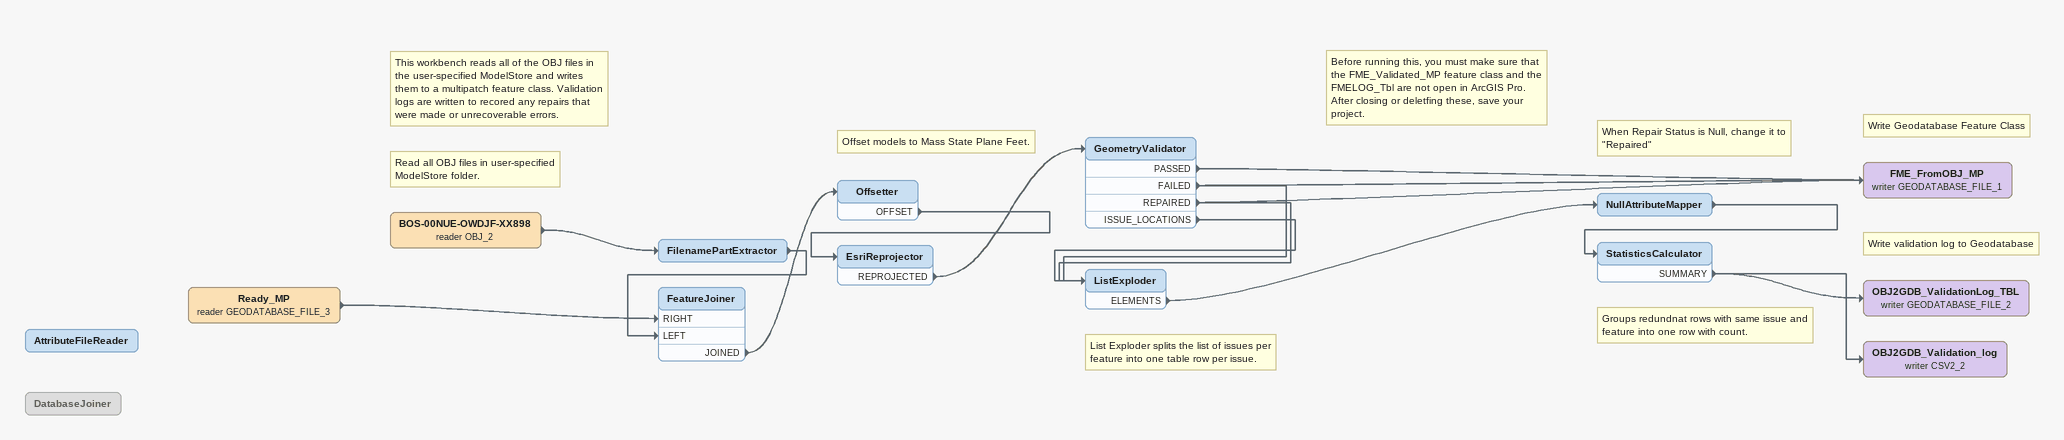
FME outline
AttributeFileReader
DatabaseJoiner [off]
Ready_MP (reader GEODATABASE_FILE_3)
    -> FeatureJoiner [RIGHT]
Note: This workbench reads all of the OBJ files in the user-specified ModelStore and writes them to a multipatch feature class. Validation logs are written to recored any repairs that were made or unrecoverable errors.
Note: Read all OBJ files in user-specified ModelStore folder.
BOS-00NUE-OWDJF-XX898 (reader OBJ_2)
    -> FilenamePartExtractor
FilenamePartExtractor
    -> FeatureJoiner [LEFT]
FeatureJoiner
    JOINED -> Offsetter
Note: Offset models to Mass State Plane Feet.
Offsetter
    OFFSET -> EsriReprojector
EsriReprojector
    REPROJECTED -> GeometryValidator
Note: Before running this, you must make sure that the FME_Validated_MP feature class and the FMELOG_Tbl are not open in ArcGIS Pro. After closing or deletfing these, save your project.
GeometryValidator
    PASSED -> FME_FromOBJ_MP (writer GEODATABASE_FILE_1)
    FAILED -> FME_FromOBJ_MP (writer GEODATABASE_FILE_1)
    FAILED -> ListExploder
    REPAIRED -> FME_FromOBJ_MP (writer GEODATABASE_FILE_1)
    REPAIRED -> ListExploder
    ISSUE_LOCATIONS -> ListExploder
Note: Write Geodatabase Feature Class
FME_FromOBJ_MP (writer GEODATABASE_FILE_1)
Note: List Exploder splits the list of issues per feature into one table row per issue.
ListExploder
    ELEMENTS -> NullAttributeMapper
Note: When Repair Status is Null, change it to "Repaired"
NullAttributeMapper
    -> StatisticsCalculator
Note: Groups redundnat rows with same issue and feature into one row with count.
StatisticsCalculator
    SUMMARY -> OBJ2GDB_Validation_log (writer CSV2_2)
    SUMMARY -> OBJ2GDB_ValidationLog_TBL (writer GEODATABASE_FILE_2)
Note: Write validation log to Geodatabase
OBJ2GDB_ValidationLog_TBL (writer GEODATABASE_FILE_2)
OBJ2GDB_Validation_log (writer CSV2_2)
